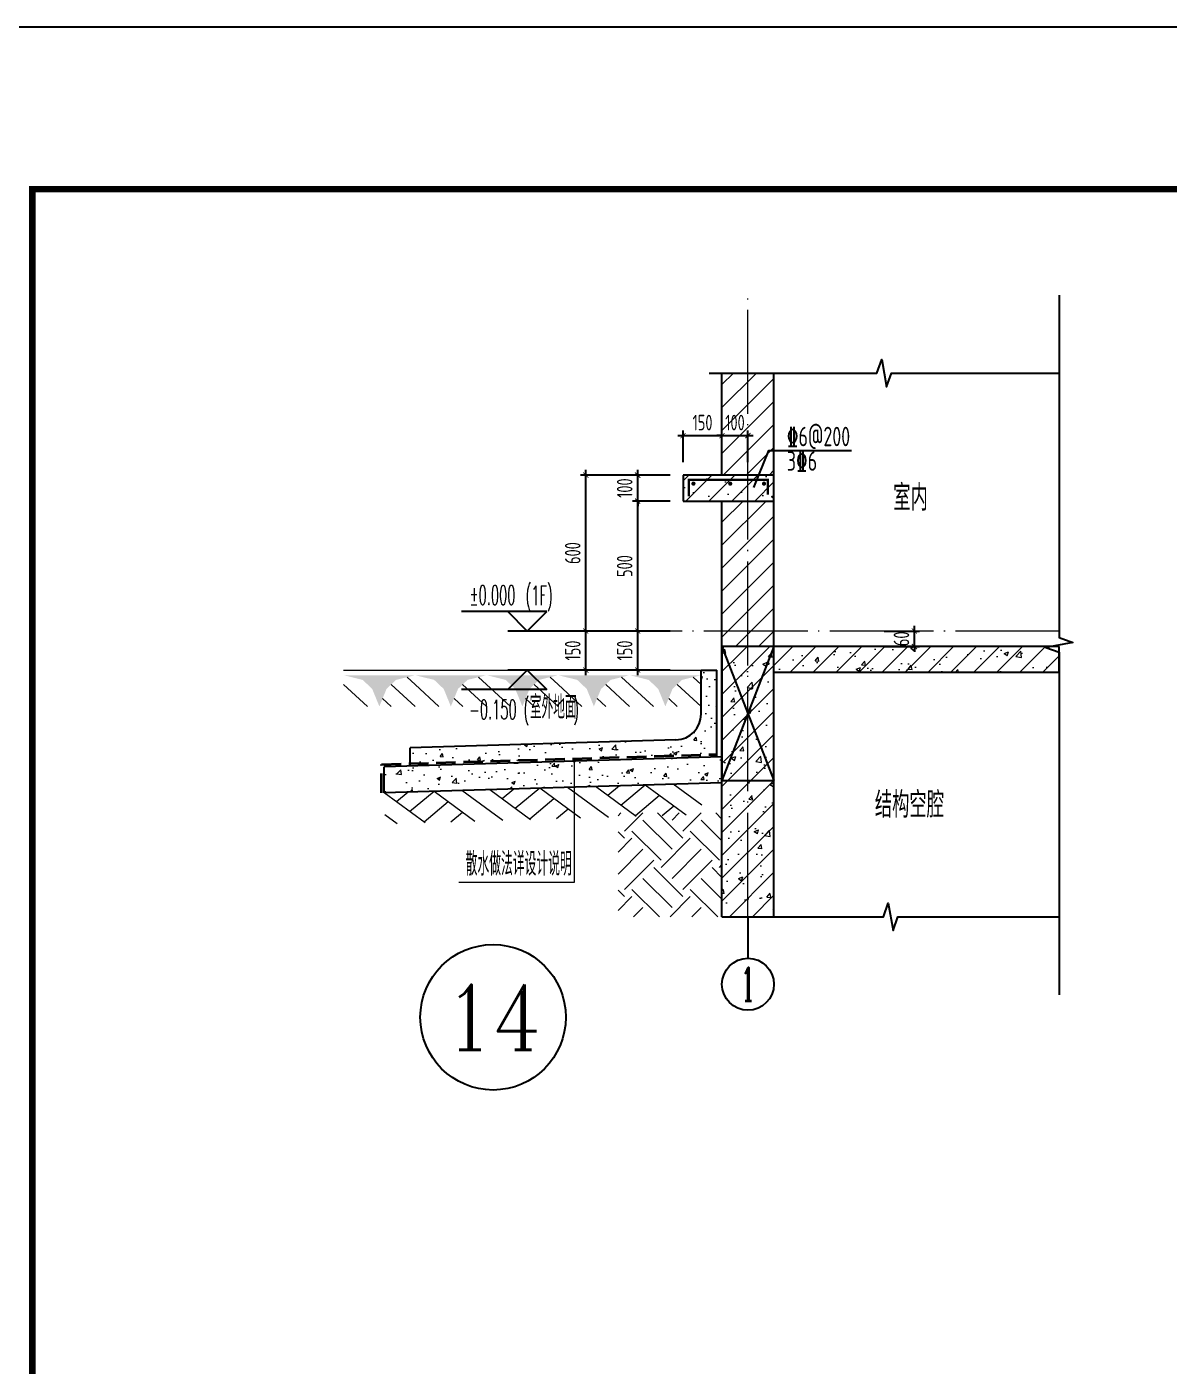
# Model space of a CAD drawing. Extents: x -1058961 to 23600, y -449123 to 2751847.
# Drawn here: x 7668 to 12066, y -17050 to -11895 of the extents above; entities that cross this region are included whole.
import ezdxf
from ezdxf.enums import TextEntityAlignment as Align

# ---------------------------------------------------------------- set-up
doc = ezdxf.new("R2010")
doc.units = 0
doc.header["$LTSCALE"] = 1000
doc.linetypes.add('DASH', pattern=[0.35, 0.25, -0.1])
doc.linetypes.add('DOTE', pattern=[2.42, 2, -0.2, 0.02, -0.2])
doc.layers.get('0').update_dxf_attribs({"linetype": 'CONTINUOUS'})
doc.layers.get('DEFPOINTS').update_dxf_attribs({"linetype": 'CONTINUOUS'})
for name, color, linetype in [('A-AXIS_TEXT', 7, 'CONTINUOUS'), ('AXIS', 3, 'CONTINUOUS'), ('COLUMN', 4, 'CONTINUOUS'), ('DIM', 2, 'CONTINUOUS'), ('DIM_ELEV', 3, 'CONTINUOUS'), ('DIM_SYMB', 3, 'CONTINUOUS'), ('PUB_TEXT', 2, 'CONTINUOUS'), ('REIN', 6, 'CONTINUOUS'), ('S-大样-砼线', 7, 'CONTINUOUS'), ('S-引出线', 40, 'CONTINUOUS'), ('TEXT', 2, 'CONTINUOUS'), ('WALL', 5, 'CONTINUOUS'), ('yichutu', 7, 'CONTINUOUS')]:
    doc.layers.add(name, color=color, linetype=linetype)
for name, color, linetype, lineweight in [('AXIS_TEXT', 7, 'CONTINUOUS', 20), ('DOTE', 19, 'DOTE', 9), ('PUB_HATCH', 8, 'CONTINUOUS', 9), ('图框', 9, 'CONTINUOUS', 18), ('填充', 251, 'CONTINUOUS', 5), ('平面-排水沟', 86, 'CONTINUOUS', 15), ('立面-中轮廓线', 30, 'CONTINUOUS', 35), ('粉刷', 251, 'CONTINUOUS', 9)]:
    doc.layers.add(name, color=color, linetype=linetype, lineweight=lineweight)
doc.styles.add('_TCH_AXIS', font='COMPLEX', dxfattribs={"bigfont": 'GBCBIG'})
doc.styles.add('_TCH_DIM', font='SIMPLEX.shx', dxfattribs={"width": 0.7, "bigfont": 'GBCBIG.shx'})
doc.styles.add('COMPLEX', font='COMPLEX')
doc.styles.add('DIM_FONT_T3', font='SIMPLEX', dxfattribs={"width": 0.705882, "bigfont": 'GBCBIG'})
doc.styles.add('TSSD_DIMENSION', font='Tssdeng.shx', dxfattribs={"width": 0.7, "bigfont": 'tssdchn.shx'})
doc.styles.add('TSSD_REIN', font='tssdeng.shx', dxfattribs={"width": 0.7, "height": 300, "bigfont": 'tssdchn.shx'})
doc.styles.add('w', font='tssdeng.shx', dxfattribs={"width": 0.8, "bigfont": 'tssdchn.shx'})
doc.dimstyles.new('TSSD_20_20', dxfattribs={"dimtxt": 60, "dimasz": 20, "dimexe": 20, "dimexo": 50, "dimgap": 20, "dimtad": 1, "dimdec": 0, "dimzin": 0, "dimdsep": 46, "dimtxsty": 'TSSD_DIMENSION', "dimblk": 'ARCHTICK', "dimblk1": 'ARCHTICK', "dimblk2": 'ARCHTICK', "dimcen": 0, "dimdle": 20, "dimclrt": 7, "dimadec": 0, "dimazin": 0, "dimtfac": 1, "dimtdec": 0, "dimtix": 1, "dimtmove": 2, "dimatfit": 3, "dimfxl": 0, "dimtolj": 1, "dimtzin": 0, "dimarcsym": 0})
pattern_1 = [(50, (28072.99, 249033.25), (143.452037, -12.550427), [15, -165]), (355, (28072.99, 249033.25), (-27.750267, 150.438427), [12, -132]), (100.4514, (28084.94, 249032.2), (115.701876, 137.88791), [12.74804, -140.22842]), (46.1842, (28072.99, 249073.25), (213.44821, -33.1038), [22.5, -247.5]), (96.6356, (28090.77, 249070.5), (186.93254, 194.82357), [19.12206, -210.3426]), (351.1842, (28072.99, 249073.25), (186.93239, 194.82372), [18, -198]), (21, (28092.99, 249063.25), (119.38141, -80.52378), [15, -165]), (326, (28092.99, 249063.25), (48.663066, 145.03001), [12, -132]), (71.4514, (28102.93, 249056.54), (168.044526, 64.5061), [12.74804, -140.22842]), (37.5, (28072.986, 249033.25), (2.431971, 66.578771), [0, -130.4, 0, -134, 0, -132.5]), (7.5, (28072.986, 249033.25), (52.613907, 78.882342), [0, -76.4, 0, -127.4, 0, -50.5]), (327.5, (28028.386, 249033.25), (106.764487, -4.510974), [0, -50, 0, -156, 0, -207]), (317.5, (28008.39, 249033.25), (116.637234, 20.020996), [0, -65, 0, -103.6, 0, -147])]
pattern_2 = [(45, (-668291.086, 135584.79), (-44.1941915, 44.1941915), [])]
pattern_3 = [(45, (-668291.086, 135539.91), (-44.194174, 44.194174), []), (50, (-668291.09, 135539.91), (179.315046, -15.688034), [18.75, -206.25]), (355, (-668291.09, 135539.91), (-34.687833, 188.048033), [15, -165]), (100.4514, (-668276.14, 135538.6), (144.627345, 172.359886), [15.935047, -175.28553]), (46.1842, (-668291.09, 135589.9), (266.81026, -41.379754), [28.125, -309.375]), (96.6356, (-668268.85, 135586.46), (233.66568, 243.52947), [23.90257, -262.92825]), (351.1842, (-668291.1, 135589.9), (233.66549, 243.52965), [22.5, -247.5]), (21, (-668266.09, 135577.41), (149.226763, -100.654723), [18.75, -206.25]), (326, (-668266.09, 135577.41), (60.828833, 181.28751), [15, -165]), (71.4514, (-668253.65, 135569.02), (210.055657, 80.632624), [15.935047, -175.28553]), (37.5, (-668291.086, 135539.91), (3.039964, 83.2234635), [0, -163, 0, -167.5, 0, -165.625]), (7.5, (-668291.09, 135539.91), (65.767384, 98.602928), [0, -95.5, 0, -159.25, 0, -63.125]), (327.5, (-668346.836, 135539.91), (133.455609, -5.638718), [0, -62.5, 0, -195, 0, -258.75]), (317.5, (-668371.84, 135539.91), (145.796542, 25.026246), [0, -81.25, 0, -129.5, 0, -183.75])]

# ---------------------------------------------------------------- blocks, each defined once
blk = doc.blocks.new('$LINEPAT$素土夯实')
at = {"color": 0}
for p, q in [((0, -210), (210, 0)), ((120, -300), (420, 0)), ((420, 0), (608, -188)), ((495, -300), (795, 0)), ((615, 0), (705, -90)), ((315, -105), (502, -293)), ((210, -210), (300, -300)), ((705, -300), (795, -210))]:
    blk.add_line(p, q, dxfattribs=at)
blk = doc.blocks.new('$LinePat$自然土壤')
at = {"color": 0}
for p, q in [((0, -90), (71, -19)), ((0, -300), (211, -89)), ((420, -300), (630, -90)), ((210, -300), (286, -224))]:
    blk.add_line(p, q, dxfattribs=at)
for points in [[(0, 0), (630, 0), (168, -45), (462, -45)], [(168, -45), (462, -45), (252, -132), (378, -132)], [(252, -132), (378, -132), (315, -300)]]:
    blk.add_solid(points, dxfattribs=at)
blk = doc.blocks.new('sanshui')
at = {"layer": '粉刷'}
h = blk.add_hatch(dxfattribs=at)
h.set_pattern_fill('混凝土', color=256, scale=20)
h.set_pattern_definition(pattern_1)
edge = h.paths.add_edge_path()
edge.add_line((346317.8, 427329.6), (346257.8, 427329.6))
edge.add_line((346257.8, 427329.6), (346257.8, 427160.3))
edge.add_arc((346157.8, 427160.3), 100, 271.7184, 360, ccw=False)
edge.add_line((346160.8, 427060.3), (345137.8, 427029.6))
edge.add_line((345137.8, 427029.6), (345137.8, 426969.6))
edge.add_line((345137.8, 426969.6), (346317.8, 427005))
edge.add_line((346317.8, 427005), (346317.8, 427329.6))
h = blk.add_hatch(dxfattribs=at)
h.set_pattern_fill('混凝土', color=256, scale=20)
h.set_pattern_definition(pattern_1)
h.paths.add_polyline_path([(346337.8, 426895.6), (346337.8, 426995.6), (345037.8, 426956.6), (345037.8, 426856.6)])
at = {"layer": 'COLUMN'}
for p, q in [((346257.8, 427329.6), (346317.8, 427329.6)), ((346257.8, 427160.3), (346257.8, 427329.6)), ((346317.8, 426995), (346317.8, 427329.6)), ((346160.8, 427060.3), (345137.8, 427029.6)), ((345137.8, 426959.6), (345137.8, 427029.6)), ((346338.1, 426995.6), (345037.8, 426956.6)), ((345037.8, 426856.6), (345037.8, 426956.6)), ((346338.1, 426895.6), (345037.8, 426856.6))]:
    blk.add_line(p, q, dxfattribs=at)
blk.add_arc((346157.8, 427160.3), 100, 271.7184, 0, dxfattribs=at)
at = {"layer": '立面-中轮廓线', "linetype": 'DASH', "ltscale": 0.3}
blk.add_lwpolyline([(345027.8, 426856.6), (345027.8, 426966.3), (346317.8, 427005)], dxfattribs=at)
at = {"layer": '粉刷'}
blk.add_line((344881.5, 427329.6), (346257.8, 427329.6), dxfattribs=at)
at = {"layer": '粉刷', "yscale": 0.4, "zscale": 0.4}
for name, p, xscale, rotation in [('$LinePat$自然土壤', (345156.8, 427309.6), -0.4369306507241237, 359.9999999999903), ('$LinePat$自然土壤', (345432, 427309.6), -0.4369306507241237, 359.9999999999903), ('$LinePat$自然土壤', (345707.3, 427309.6), -0.4369306507241237, 359.9999999999903), ('$LinePat$自然土壤', (345982.6, 427309.6), -0.4369306507241237, 359.9999999999903), ('$LinePat$自然土壤', (346257.8, 427309.6), -0.4369306507241237, 359.9999999999903), ('$LINEPAT$素土夯实', (345444.5, 426868.8), -0.5117605352322558, 1.718358001643932), ('$LINEPAT$素土夯实', (345851.2, 426881), -0.5117605352322558, 1.718358001643932), ('$LINEPAT$素土夯实', (346257.8, 426893.2), -0.5117605352322558, 1.718358001643932)]:
    blk.add_blockref(name, p, dxfattribs=dict(at, xscale=xscale, rotation=rotation))
blk = doc.blocks.new('GFDDDDRG')
at = {"layer": '图框'}
blk.add_lwpolyline([(923310, -107437), (923310, -159999), (893610, -159999), (893610, -107437)], close=True, dxfattribs=at)
blk.add_lwpolyline([(923310, -107437), (923310, -159999), (893610, -159999), (893610, -107437)], close=True, dxfattribs=at)
at = {"layer": '图框', "const_width": 50}
blk.add_lwpolyline([(894110, -159499), (922810, -159499), (922810, -108687), (894110, -108687)], close=True, dxfattribs=at)
blk = doc.blocks.new('yct-1051-594-26275-14850-25-1002.0')
at = {"layer": 'yichutu', "color": 7}
blk.add_lwpolyline([(0, 0), (0, 14850), (26275, 14850), (26275, 0)], close=True, dxfattribs=at)
blk = doc.blocks.new('_ArchTick')
at = {"color": 0, "linetype": 'ByBlock', "const_width": 0.15}
blk.add_lwpolyline([(-0.5, -0.5), (0.5, 0.5)], dxfattribs=at)
blk = doc.blocks.new('*D2447')
at = {"layer": 'DEFPOINTS', "color": 0}
for p in [(10919.2, -14220.7), (11085.2, -14220.7), (10919.2, -14280.7)]:
    blk.add_point(p, dxfattribs=at)
at = {"layer": 'DIM', "color": 0, "lineweight": -2}
for p, q in [((10969.2, -14220.7), (11105.2, -14220.7)), ((11085.2, -14220.7), (11085.2, -14200.7)), ((11085.2, -14280.7), (11085.2, -14220.7)), ((10969.2, -14280.7), (11105.2, -14280.7)), ((11085.2, -14280.7), (11085.2, -14300.7))]:
    blk.add_line(p, q, dxfattribs=at)
at = {"layer": 'DIM', "color": 0, "lineweight": -2, "xscale": 20, "yscale": 20, "zscale": 20}
for p, rotation in [((11085.2, -14220.7), 270), ((11085.2, -14280.7), 90)]:
    blk.add_blockref('_ArchTick', p, dxfattribs=dict(at, rotation=rotation))
at = {"layer": 'DIM', "color": 7, "insert": (11035.2, -14250.7), "char_height": 60, "attachment_point": 5, "rotation": 90, "style": 'TSSD_DIMENSION'}
blk.add_mtext('\\A1;60', dxfattribs=at)
blk = doc.blocks.new('*D2090')
at = {"layer": 'DEFPOINTS', "color": 0}
for p in [(10344.4, -13468.4), (10194.4, -13620.7), (10344.4, -13620.7)]:
    blk.add_point(p, dxfattribs=at)
at = {"layer": 'DIM', "color": 0, "lineweight": -2}
for p, q in [((10194.4, -13570.7), (10194.4, -13448.4)), ((10344.4, -13570.7), (10344.4, -13448.4)), ((10174.4, -13468.4), (10364.4, -13468.4))]:
    blk.add_line(p, q, dxfattribs=at)
at = {"layer": 'DIM', "color": 0, "lineweight": -2, "xscale": 20, "yscale": 20, "zscale": 20, "rotation": 180}
blk.add_blockref('_ArchTick', (10194.4, -13468.4), dxfattribs=at)
at = {"layer": 'DIM', "color": 0, "lineweight": -2, "xscale": 20, "yscale": 20, "zscale": 20}
blk.add_blockref('_ArchTick', (10344.4, -13468.4), dxfattribs=at)
at = {"layer": 'DIM', "color": 7, "insert": (10269.4, -13418.4), "char_height": 60, "attachment_point": 5, "style": 'TSSD_DIMENSION'}
blk.add_mtext('\\A1;150', dxfattribs=at)
blk = doc.blocks.new('*D2091')
at = {"layer": 'DEFPOINTS', "color": 0}
for p in [(10444.4, -13468.4), (10344.4, -13620.7), (10444.4, -13620.7)]:
    blk.add_point(p, dxfattribs=at)
at = {"layer": 'DIM', "color": 0, "lineweight": -2}
for p, q in [((10344.4, -13570.7), (10344.4, -13448.4)), ((10444.4, -13570.7), (10444.4, -13448.4)), ((10344.4, -13468.4), (10324.4, -13468.4)), ((10344.4, -13468.4), (10444.4, -13468.4)), ((10444.4, -13468.4), (10464.4, -13468.4))]:
    blk.add_line(p, q, dxfattribs=at)
at = {"layer": 'DIM', "color": 0, "lineweight": -2, "xscale": 20, "yscale": 20, "zscale": 20}
blk.add_blockref('_ArchTick', (10344.4, -13468.4), dxfattribs=at)
at = {"layer": 'DIM', "color": 0, "lineweight": -2, "xscale": 20, "yscale": 20, "zscale": 20, "rotation": 180}
blk.add_blockref('_ArchTick', (10444.4, -13468.4), dxfattribs=at)
at = {"layer": 'DIM', "color": 7, "insert": (10394.4, -13418.4), "char_height": 60, "attachment_point": 5, "style": 'TSSD_DIMENSION'}
blk.add_mtext('\\A1;100', dxfattribs=at)
blk = doc.blocks.new('*D2092')
at = {"layer": 'DEFPOINTS', "color": 0}
for p in [(10019.8, -13620.7), (10194.4, -13620.7), (10194.4, -13720.7)]:
    blk.add_point(p, dxfattribs=at)
at = {"layer": 'DIM', "color": 0, "lineweight": -2}
for p, q in [((10019.8, -13620.7), (10019.8, -13600.7)), ((10144.4, -13620.7), (9999.8, -13620.7)), ((10019.8, -13720.7), (10019.8, -13620.7)), ((10144.4, -13720.7), (9999.8, -13720.7)), ((10019.8, -13720.7), (10019.8, -13740.7))]:
    blk.add_line(p, q, dxfattribs=at)
at = {"layer": 'DIM', "color": 0, "lineweight": -2, "xscale": 20, "yscale": 20, "zscale": 20}
for p, rotation in [((10019.8, -13620.7), 270), ((10019.8, -13720.7), 90)]:
    blk.add_blockref('_ArchTick', p, dxfattribs=dict(at, rotation=rotation))
at = {"layer": 'DIM', "color": 7, "insert": (9969.8, -13670.7), "char_height": 60, "attachment_point": 5, "rotation": 90, "style": 'TSSD_DIMENSION'}
blk.add_mtext('\\A1;100', dxfattribs=at)
blk = doc.blocks.new('*D2093')
at = {"layer": 'DEFPOINTS', "color": 0}
for p in [(10019.8, -13720.7), (10194.4, -13720.7), (10194.4, -14220.7)]:
    blk.add_point(p, dxfattribs=at)
at = {"layer": 'DIM', "color": 0, "lineweight": -2}
for p, q in [((10019.8, -14240.7), (10019.8, -13700.7)), ((10144.4, -13720.7), (9999.8, -13720.7)), ((10144.4, -14220.7), (9999.8, -14220.7))]:
    blk.add_line(p, q, dxfattribs=at)
at = {"layer": 'DIM', "color": 0, "lineweight": -2, "xscale": 20, "yscale": 20, "zscale": 20}
for p, rotation in [((10019.8, -13720.7), 90), ((10019.8, -14220.7), 270)]:
    blk.add_blockref('_ArchTick', p, dxfattribs=dict(at, rotation=rotation))
at = {"layer": 'DIM', "color": 7, "insert": (9969.8, -13970.7), "char_height": 60, "attachment_point": 5, "rotation": 90, "style": 'TSSD_DIMENSION'}
blk.add_mtext('\\A1;500', dxfattribs=at)
blk = doc.blocks.new('*D2094')
at = {"layer": 'DEFPOINTS', "color": 0}
for p in [(10019.8, -14220.7), (10194.4, -14220.7), (10194.4, -14370.7)]:
    blk.add_point(p, dxfattribs=at)
at = {"layer": 'DIM', "color": 0, "lineweight": -2}
for p, q in [((10144.4, -14220.7), (9999.8, -14220.7)), ((10019.8, -14390.7), (10019.8, -14200.7)), ((10144.4, -14370.7), (9999.8, -14370.7))]:
    blk.add_line(p, q, dxfattribs=at)
at = {"layer": 'DIM', "color": 0, "lineweight": -2, "xscale": 20, "yscale": 20, "zscale": 20}
for p, rotation in [((10019.8, -14220.7), 90), ((10019.8, -14370.7), 270)]:
    blk.add_blockref('_ArchTick', p, dxfattribs=dict(at, rotation=rotation))
at = {"layer": 'DIM', "color": 7, "insert": (9969.8, -14295.7), "char_height": 60, "attachment_point": 5, "rotation": 90, "style": 'TSSD_DIMENSION'}
blk.add_mtext('\\A1;150', dxfattribs=at)
blk = doc.blocks.new('*D2112')
at = {"layer": 'DEFPOINTS', "color": 0}
for p in [(9819.8, -14220.7), (10119.8, -14220.7), (10119.8, -14371.2)]:
    blk.add_point(p, dxfattribs=at)
at = {"layer": 'DIM', "color": 0, "lineweight": -2}
for p, q in [((10069.8, -14220.7), (9799.8, -14220.7)), ((9819.8, -14391.2), (9819.8, -14200.7)), ((10069.8, -14371.2), (9799.8, -14371.2))]:
    blk.add_line(p, q, dxfattribs=at)
at = {"layer": 'DIM', "color": 0, "lineweight": -2, "xscale": 20, "yscale": 20, "zscale": 20}
for p, rotation in [((9819.8, -14220.7), 90), ((9819.8, -14371.2), 270)]:
    blk.add_blockref('_ArchTick', p, dxfattribs=dict(at, rotation=rotation))
at = {"layer": 'DIM', "color": 7, "insert": (9769.8, -14295.9), "char_height": 60, "attachment_point": 5, "rotation": 90, "style": 'TSSD_DIMENSION'}
blk.add_mtext('\\A1;150', dxfattribs=at)
blk = doc.blocks.new('*D2113')
at = {"layer": 'DEFPOINTS', "color": 0}
for p in [(9819.8, -13620.7), (10119.8, -13620.7), (10119.8, -14220.7)]:
    blk.add_point(p, dxfattribs=at)
at = {"layer": 'DIM', "color": 0, "lineweight": -2}
for p, q in [((9819.8, -14240.7), (9819.8, -13600.7)), ((10069.8, -13620.7), (9799.8, -13620.7)), ((10069.8, -14220.7), (9799.8, -14220.7))]:
    blk.add_line(p, q, dxfattribs=at)
at = {"layer": 'DIM', "color": 0, "lineweight": -2, "xscale": 20, "yscale": 20, "zscale": 20}
for p, rotation in [((9819.8, -13620.7), 90), ((9819.8, -14220.7), 270)]:
    blk.add_blockref('_ArchTick', p, dxfattribs=dict(at, rotation=rotation))
at = {"layer": 'DIM', "color": 7, "insert": (9769.8, -13920.7), "char_height": 60, "attachment_point": 5, "rotation": 90, "style": 'TSSD_DIMENSION'}
blk.add_mtext('\\A1;600', dxfattribs=at)
blk = doc.blocks.new('_AXISO')
blk.add_circle((0, 0), 0.5)
at = {"layer": 'A-AXIS_TEXT', "style": 'COMPLEX', "width": 1.041667}
blk.add_attdef('A', text='', height=0.56, dxfattribs=at).set_placement((-0.25, -0.28), (0.25, -0.28), align=Align.FIT)
blk = doc.blocks.new('20210809.04121594')
at = {"layer": 'REIN', "const_width": 9}
blk.add_lwpolyline([(87154.5, 67699.5), (87154.5, 67763.3), (87458.5, 67763.3), (87458.5, 67705.3)], dxfattribs=at)
at = {"layer": 'REIN', "const_width": 8}
for points in [[(87168, 67748.2, 1), (87176, 67748.2, 1)], [(87309.6, 67748.2, 1), (87317.6, 67748.2, 1)], [(87439.5, 67748.2, 1), (87447.5, 67748.2, 1)]]:
    blk.add_lwpolyline(points, format="xyb", close=True, dxfattribs=at)
at = {"layer": 'S-大样-砼线'}
for p, q in [((87281.9, 67120.9), (87481.9, 66605.9)), ((87481.9, 67120.9), (87281.9, 66605.9))]:
    blk.add_line(p, q, dxfattribs=at)
blk.add_lwpolyline([(87481.9, 67120.9), (87281.9, 67120.9), (87281.9, 66605.9), (87481.9, 66605.9)], close=True, dxfattribs=at)
at = {"layer": 'S-引出线'}
blk.add_lwpolyline([(87404, 67733.9), (87462.1, 67875.5), (87780.5, 67875.5)], dxfattribs=at)
at = {"layer": 'TEXT', "style": 'w', "width": 0.7}
for s, p in [('%%1326@200', (87531.6, 67892.2)), ('3%%1326', (87531.6, 67797.9))]:
    blk.add_text(s, height=75, rotation=0, dxfattribs=at).set_placement(p)

msp = doc.modelspace()

# ---------------------------------------------------------------- hatches: boundary and pattern name
at = {"layer": 'PUB_HATCH'}
h = msp.add_hatch(dxfattribs=at)
h.set_pattern_fill('普通砖', color=256, scale=25, style=0)
h.set_pattern_definition(pattern_2)
h.paths.add_polyline_path([(10544.42, -13620.71), (10544.42, -13227.92), (10344.42, -13227.92), (10344.42, -13620.71)])
h = msp.add_hatch(dxfattribs=at)
h.set_pattern_fill('钢筋混凝土', color=256, scale=25, style=0)
h.set_pattern_definition(pattern_3)
h.paths.add_polyline_path([(10544.42, -13720.71), (10544.42, -13620.71), (10194.42, -13620.71), (10194.42, -13720.71)])
h = msp.add_hatch(dxfattribs=at)
h.set_pattern_fill('普通砖', color=256, scale=25, style=0)
h.set_pattern_definition(pattern_2)
h.paths.add_polyline_path([(10344.42, -14280.71), (10544.42, -14280.71), (10544.42, -13720.71), (10344.42, -13720.71)])
h = msp.add_hatch(dxfattribs=at)
h.set_pattern_fill('钢筋混凝土', color=256, scale=25, style=0)
h.set_pattern_definition(pattern_3)
h.paths.add_polyline_path([(10544.39, -15320.72), (10544.41, -14380.71), (10344.42, -14280.71), (10344.39, -15320.71)])
h = msp.add_hatch(dxfattribs=at)
h.set_pattern_fill('钢筋混凝土', color=256, scale=25, style=0)
h.set_pattern_definition(pattern_3)
h.paths.add_polyline_path([(11642.94, -14280.71), (10344.42, -14280.71), (10544.41, -14380.71), (11642.94, -14380.71)])
at = {"layer": '填充'}
h = msp.add_hatch(dxfattribs=at)
h.set_pattern_fill('EARTH', color=250, scale=50, angle=45, style=0)
h.set_pattern_definition([(45, (-1105153.86, -470514.09), (0, 224.506403), [158.75, -158.75]), (45, (-1105195.95, -470471.99), (0, 224.506403), [158.75, -158.75]), (45, (-1105238.05, -470429.9), (0, 224.506403), [158.75, -158.75]), (135, (-1105238.05, -470401.83), (-224.506403, 0), [158.75, -158.75]), (135, (-1105195.95, -470359.74), (-224.506403, 0), [158.75, -158.75]), (135, (-1105153.86, -470317.64), (-224.506403, 0), [158.75, -158.75])])
h.paths.add_polyline_path([(10344.42, -14920.72), (9944.42, -14920.72), (9944.42, -15320.72), (10344.42, -15320.72)])

# ---------------------------------------------------------------- linework, layer by layer
at = {"layer": 'AXIS'}
msp.add_line((10444.3, -15320.72), (10444.3, -15480.11), dxfattribs=at)
at = {"layer": 'AXIS', "color": 6}
msp.add_circle((9463.05, -15707.29), 280, dxfattribs=at)
at = {"layer": 'DIM_ELEV'}
for p, q in [((9669.81, -14145.71), (9341.81, -14145.71)), ((9594.81, -14220.71), (9519.81, -14145.71)), ((9594.81, -14220.71), (9669.81, -14145.71)), ((10019.81, -14220.71), (9519.81, -14220.71)), ((9594.81, -14371.18), (9519.81, -14446.18)), ((10019.81, -14371.18), (9519.81, -14371.18)), ((9594.81, -14371.18), (9669.81, -14446.18)), ((9669.81, -14446.18), (9341.81, -14446.18))]:
    msp.add_line(p, q, dxfattribs=at)
at = {"layer": 'DIM_SYMB'}
for points in [[(11642.94, -12927.92), (11642.94, -14246.2), (11695.44, -14265.3), (11590.44, -14283.82), (11642.94, -14302.45), (11642.94, -15620.72)], [(10294.42, -13227.92), (10940.55, -13227.92), (10959.66, -13175.42), (10978.18, -13280.42), (10996.8, -13227.92), (11642.94, -13227.92)], [(10344.42, -15320.72), (10965.55, -15320.72), (10984.66, -15268.22), (11003.18, -15373.22), (11021.8, -15320.72), (11642.94, -15320.72)]]:
    msp.add_lwpolyline(points, dxfattribs=at)
at = {"layer": 'DOTE', "color": 1, "linetype": 'DOTE', "ltscale": 0.2}
for p, q in [((10444.3, -15320.72), (10444.42, -12927.92)), ((11642.94, -14220.71), (10119.81, -14220.71))]:
    msp.add_line(p, q, dxfattribs=at)
at = {"layer": 'WALL'}
for p, q in [((10344.42, -13620.71), (10344.42, -13227.92)), ((10344.42, -13227.92), (10544.42, -13227.92)), ((10544.42, -13620.71), (10544.42, -13227.92)), ((10544.42, -13620.71), (10194.42, -13620.71)), ((10194.42, -13620.71), (10194.42, -13720.71)), ((10544.42, -13720.71), (10544.42, -13620.71)), ((10194.42, -13720.71), (10544.42, -13720.71)), ((10344.42, -14280.71), (10344.42, -13720.71)), ((10544.42, -14280.71), (10544.42, -13720.71)), ((10344.39, -15320.71), (10344.42, -14280.71)), ((11642.94, -14280.71), (10344.42, -14280.71)), ((11642.94, -14380.71), (11642.94, -14280.71)), ((10544.39, -15320.72), (10544.41, -14380.71)), ((11642.94, -14380.71), (10544.41, -14380.71)), ((10344.39, -15320.71), (10544.39, -15320.72))]:
    msp.add_line(p, q, dxfattribs=at)
at = {"layer": '平面-排水沟'}
for p, q in [((9775.4, -14720.31), (9775.4, -15188.15)), ((9775.4, -15188.15), (9331.27, -15188.15))]:
    msp.add_line(p, q, dxfattribs=at)
at = {"layer": '平面-排水沟', "const_width": 6.67}
msp.add_lwpolyline([(9775.4, -14716.97, 1), (9775.4, -14723.64, 1)], format="xyb", close=True, dxfattribs=at)

# ---------------------------------------------------------------- block references
at = {"xscale": 0.5, "yscale": 0.5, "zscale": 0.5}
msp.add_blockref('GFDDDDRG', (-439365.48, 41823.38), dxfattribs=at)
msp.add_blockref('sanshui', (-335993.71, -441700.34))
at = {"layer": 'AXIS'}
ref = msp.add_blockref('_AXISO', (10444.3, -15580.11), dxfattribs=dict(at, xscale=200, yscale=200, zscale=200))
ref.add_attrib('A', '1', dxfattribs={"layer": 'AXIS_TEXT', "height": 128.68, "style": '_TCH_AXIS'}).set_placement((10416.73, -15644.45), (10471.88, -15644.45), align=Align.FIT)
at = {"layer": 'REIN'}
msp.add_blockref('20210809.04121594', (-76937.48, -81401.67), dxfattribs=at)
at = {"layer": 'yichutu', "rotation": 270}
msp.add_blockref('yct-1051-594-26275-14850-25-1002.0', (7439.41, -11895.1), dxfattribs=at)

# ---------------------------------------------------------------- texts
at = {"layer": 'AXIS_TEXT', "color": 6, "style": '_TCH_AXIS'}
msp.add_text('14', height=251.26, dxfattribs=at).set_placement((9277.6, -15832.92), (9648.51, -15832.92), align=Align.FIT)
at = {"layer": 'PUB_TEXT'}
for s, height, style, width, p in [('室内', 100, 'TSSD_REIN', 0.7, (11003.63, -13757.34)), ('%%P0.000', 74.375, '_TCH_DIM', 0.494118, (9372.81, -14119.46)), ('(1F)', 74.375, '_TCH_DIM', 0.494118, (9588.18, -14120.69)), ('-0.150', 74.375, '_TCH_DIM', 0.494118, (9371.41, -14559.93)), ('(', 74.38, '_TCH_DIM', 0.494118, (9580.13, -14558.71)), ('室外地面', 89.362, '_TCH_DIM', 0.7, (9604.63, -14558.71)), (')', 74.38, '_TCH_DIM', 0.494118, (9771.44, -14558.71)), ('结构空腔', 100, 'TSSD_REIN', 0.7, (10932.84, -14939.3)), ('散水做法详设计说明', 89.362, 'DIM_FONT_T3', 0.705882, (9357.52, -15161.9))]:
    msp.add_text(s, height=height, dxfattribs=dict(at, style=style, width=width)).set_placement(p)

# ---------------------------------------------------------------- dimensions: what is measured, and where the dimension line sits
at = {"layer": 'DIM'}
for p1, p2, distance, picture, middle in [((10194.42, -13620.69), (10344.42, -13620.69), 152.32, '*D2090', (10269.42, -13418.36)), ((10344.42, -13620.69), (10444.42, -13620.69), 152.32, '*D2091', (10394.42, -13418.36)), ((10119.81, -14220.71), (10119.81, -13620.71), 300, '*D2113', (9769.81, -13920.71)), ((10194.42, -13720.71), (10194.42, -13620.71), 174.61, '*D2092', (9969.81, -13670.71)), ((10194.42, -14220.71), (10194.42, -13720.71), 174.61, '*D2093', (9969.81, -13970.71)), ((10119.81, -14371.18), (10119.81, -14220.71), 300, '*D2112', (9769.81, -14295.95)), ((10194.42, -14370.71), (10194.42, -14220.71), 174.61, '*D2094', (9969.81, -14295.71)), ((10919.22, -14280.71), (10919.22, -14220.71), -165.96, '*D2447', (11035.18, -14250.71))]:
    dim = msp.add_aligned_dim(p1=p1, p2=p2, distance=distance, dimstyle='TSSD_20_20', dxfattribs=at)
    dim.commit()
    dim.dimension.update_dxf_attribs({"geometry": picture, "text_midpoint": middle})

doc.saveas('drawing.dxf')
